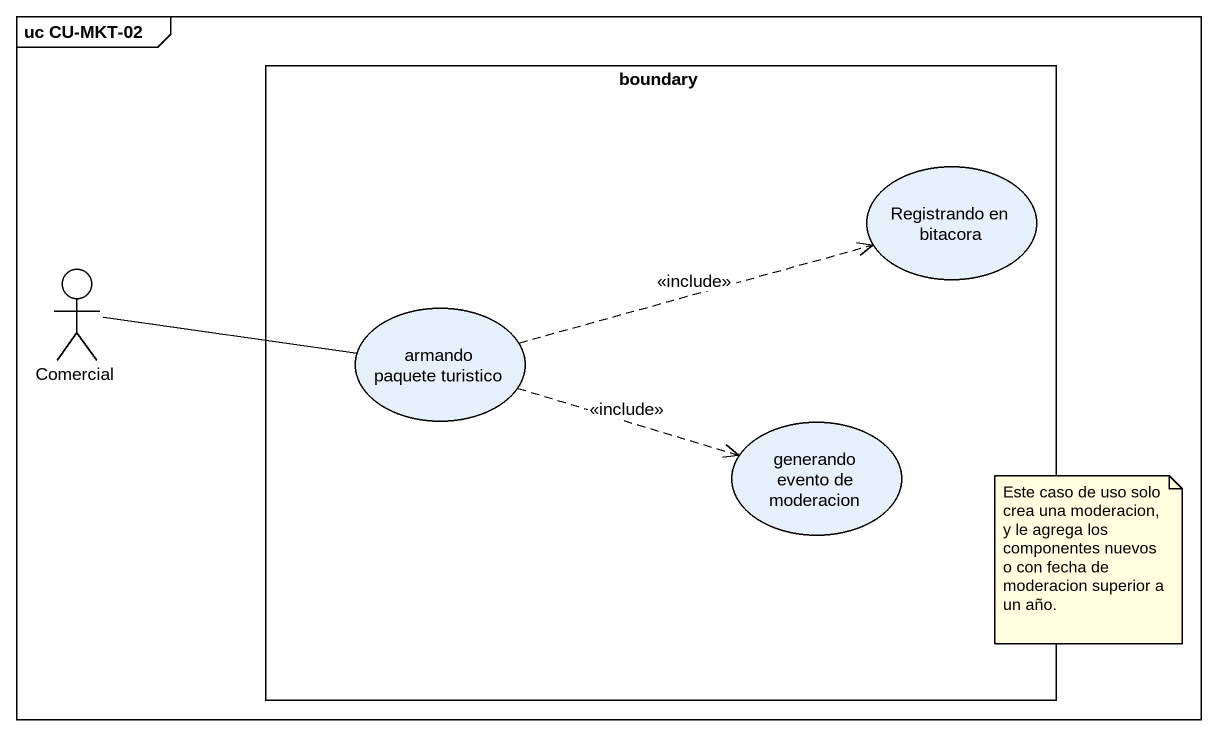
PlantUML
@startuml
mainframe uc CU-MKT-02
rectangle "boundary" as boundary_ {
  usecase "Registrando en bitacora" as Registrando_en_bitacora
  usecase "armando paquete turistico" as armando_paquete_turistico
  usecase "generando evento de moderacion" as generando_evento_de
}
actor Comercial
Comercial -right- armando_paquete_turistico
armando_paquete_turistico .right.> Registrando_en_bitacora : <<include>>
armando_paquete_turistico .right.> generando_evento_de : <<include>>
note as N1
  Este caso de uso solo crea una moderacion, y le agrega los componentes nuevos o con fecha de moderacion superior a un año.
end note
@enduml
